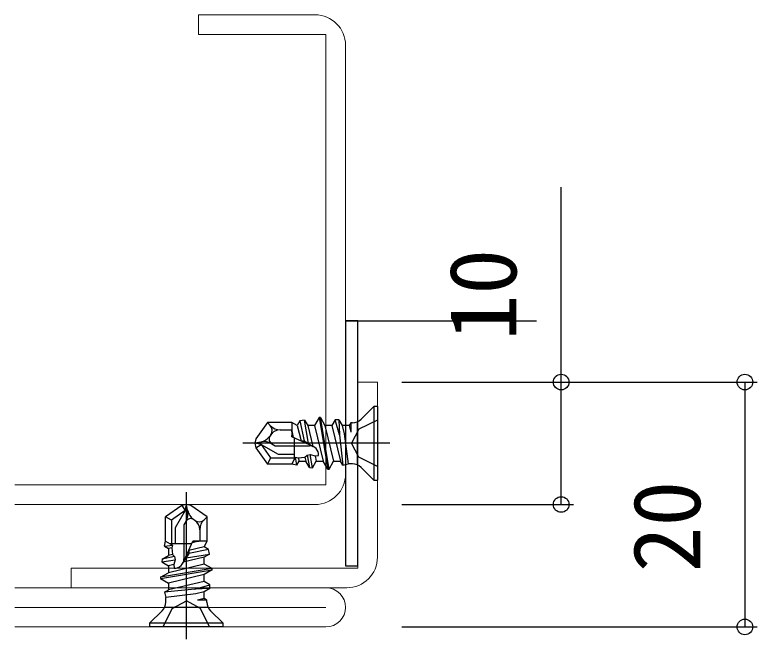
# Model space of a CAD drawing. Units: millimetres, scale not verified. Extents: x -437 to 438, y -281 to 279.
# Drawn here: x -113.3 to -52.7, y 76.5 to 127.5 of the extents above; entities that cross this region are included whole.
import ezdxf
from ezdxf.enums import TextEntityAlignment as Align

# ---------------------------------------------------------------- set-up
doc = ezdxf.new("R2010")
doc.units = ezdxf.units.MM
doc.header["$LTSCALE"] = 2
doc.layers.add('0-2_YKK_11', color=211, linetype='Continuous', lineweight=18)
doc.layers.add('0-3_YKK_11E', color=4, linetype='Continuous', lineweight=18)
for name, color, linetype in [('0-5_YKK_13', 4, 'Continuous'), ('0-7_YKK_D', 6, 'Continuous'), ('0-9_YSS_K', 3, 'Continuous')]:
    doc.layers.add(name, color=color, linetype=linetype)
doc.styles.add('ＭＳ ゴシック', font='')
doc.styles.get('ＭＳ ゴシック').set_extended_font_data('MS Gothic')

msp = doc.modelspace()

# ---------------------------------------------------------------- linework, layer by layer
at = {"layer": '0-2_YKK_11'}
for p, q in [((-113.318, 80.74), (-87.917, 80.74)), ((-113.318, 79.14), (-87.917, 79.14)), ((-87.917, 77.54), (-113.318, 77.54))]:
    msp.add_line(p, q, dxfattribs=at)
for points in [[(-83.718, 83.24), (-83.718, 97.54), (-85.318, 97.54), (-85.318, 82.34)], [(-85.318, 82.34), (-108.718, 82.34), (-108.718, 80.74), (-86.218, 80.74)]]:
    msp.add_lwpolyline(points, dxfattribs=at)
for centre, radius, start, end in [((-86.218, 83.24), 2.5, 270.00001, 359.99999), ((-87.917, 79.14), 1.6, 270, 90)]:
    msp.add_arc(centre, radius, start, end, dxfattribs=at)
at = {"layer": '0-3_YKK_11E'}
for p, q in [((-86.318, 90.04), (-86.318, 125.04)), ((-113.318, 87.54), (-88.818, 87.54))]:
    msp.add_line(p, q, dxfattribs=at)
msp.add_lwpolyline([(-88.818, 127.54), (-98.318, 127.54), (-98.318, 125.94), (-87.918, 125.94), (-87.918, 89.14), (-113.318, 89.14)], dxfattribs=at)
for centre, start, end in [((-88.818, 125.04), 0, 90), ((-88.818, 90.04), 270, 0)]:
    msp.add_arc(centre, 2.5, start, end, dxfattribs=at)
at = {"layer": '0-5_YKK_13'}
for p, q in [((-85.045, 94.513), (-84.018, 95.54)), ((-84.018, 95.54), (-84.018, 89.54)), ((-83.718, 95.54), (-84.018, 95.54)), ((-83.718, 95.54), (-83.718, 89.54)), ((-88.476, 94.64), (-88.851, 93.99)), ((-88.476, 94.64), (-87.771, 90.44)), ((-88.376, 94.64), (-88.476, 94.64)), ((-87.671, 90.44), (-88.376, 94.64)), ((-88.376, 94.64), (-88.001, 93.99)), ((-92.7, 94.24), (-93.638, 92.901)), ((-92.474, 93.997), (-92.7, 94.24)), ((-90.718, 94.24), (-92.7, 94.24)), ((-90.718, 94.24), (-90.718, 93.08)), ((-90.261, 93.99), (-90.718, 94.24)), ((-90.047, 94.362), (-90.261, 93.99)), ((-90.261, 93.99), (-89.955, 92.73)), ((-89.666, 94.431), (-90.047, 94.362)), ((-90.047, 94.362), (-89.709, 92.739)), ((-89.666, 94.431), (-89.411, 93.99)), ((-89.353, 92.521), (-89.666, 94.431)), ((-88.851, 93.99), (-89.411, 93.99)), ((-89.411, 93.99), (-88.998, 92.291)), ((-88.851, 93.99), (-88.146, 91.09)), ((-88.001, 93.99), (-87.296, 91.09)), ((-87.441, 93.99), (-88.001, 93.99)), ((-87.165, 94.469), (-87.441, 93.99)), ((-87.441, 93.99), (-86.736, 91.09)), ((-86.856, 94.449), (-87.165, 94.469)), ((-86.856, 94.449), (-86.591, 93.99)), ((-86.591, 93.99), (-86.427, 93.315)), ((-86.031, 93.99), (-86.591, 93.99)), ((-85.899, 94.22), (-86.031, 93.99)), ((-86.031, 93.99), (-85.899, 93.444)), ((-85.752, 94.22), (-85.899, 94.22)), ((-85.899, 94.22), (-85.899, 93.444)), ((-85.338, 90.86), (-85.338, 94.22)), ((-91.657, 93.64), (-90.718, 93.64)), ((-90.683, 93.334), (-90.718, 93.565)), ((-90.718, 93.565), (-90.585, 93.019)), ((-93.638, 92.901), (-93.718, 92.54)), ((-92.422, 93.241), (-92.485, 93.152)), ((-90.518, 92.988), (-90.518, 91.193)), ((-86.809, 93.222), (-86.549, 90.765)), ((-86.427, 93.315), (-86.119, 90.86)), ((-82.718, 92.54), (-94.718, 92.54)), ((-93.244, 92.645), (-93.718, 92.54)), ((-93.218, 92.451), (-93.718, 92.54)), ((-93.718, 92.54), (-93.638, 92.179)), ((-93.638, 92.179), (-93.218, 92.451)), ((-93.638, 92.179), (-92.7, 90.84)), ((-93.218, 92.451), (-92.44, 91.34)), ((-93.218, 92.451), (-91.812, 91.64)), ((-92.341, 92.506), (-92.054, 92.34)), ((-92.054, 92.34), (-89.268, 92.34)), ((-85.232, 91.395), (-85.841, 92.54)), ((-91.812, 91.64), (-90.518, 91.64)), ((-89.467, 91.577), (-89.259, 90.575)), ((-89.028, 90.533), (-89.206, 91.625)), ((-88.81, 91.517), (-88.706, 91.09)), ((-92.44, 91.34), (-92.7, 90.84)), ((-92.44, 91.34), (-90.518, 91.34)), ((-90.304, 90.765), (-90.398, 91.404)), ((-90.304, 90.765), (-90.116, 91.09)), ((-90.179, 91.351), (-90.116, 91.09)), ((-90.116, 91.09), (-89.556, 91.09)), ((-89.636, 91.417), (-89.556, 91.09)), ((-89.259, 90.575), (-89.556, 91.09)), ((-89.028, 90.533), (-88.706, 91.09)), ((-88.706, 91.09), (-88.146, 91.09)), ((-87.771, 90.44), (-88.146, 91.09)), ((-87.671, 90.44), (-87.296, 91.09)), ((-87.296, 91.09), (-86.736, 91.09)), ((-86.549, 90.765), (-86.736, 91.09)), ((-83.718, 90.64), (-85.232, 91.395)), ((-90.718, 90.84), (-92.7, 90.84)), ((-89.259, 90.575), (-89.028, 90.533)), ((-87.771, 90.44), (-87.671, 90.44)), ((-86.549, 90.765), (-86.119, 90.86)), ((-85.752, 90.86), (-86.119, 90.86)), ((-85.045, 90.567), (-84.018, 89.54)), ((-84.018, 89.54), (-83.718, 89.54)), ((-99.318, 76.54), (-99.318, 88.54)), ((-99.678, 87.46), (-101.018, 86.522)), ((-99.318, 87.54), (-99.678, 87.46)), ((-99.678, 87.46), (-99.406, 87.04)), ((-99.406, 87.04), (-99.318, 87.54)), ((-99.213, 87.067), (-99.318, 87.54)), ((-98.957, 87.46), (-99.318, 87.54)), ((-97.618, 86.522), (-98.957, 87.46)), ((-99.406, 87.04), (-100.518, 86.262)), ((-99.406, 87.04), (-100.218, 85.635)), ((-100.518, 86.262), (-101.018, 86.522)), ((-101.018, 84.54), (-101.018, 86.522)), ((-100.518, 86.262), (-100.518, 84.34)), ((-99.352, 86.164), (-99.518, 85.876)), ((-98.616, 86.245), (-98.705, 86.307)), ((-97.861, 86.297), (-97.618, 86.522)), ((-97.618, 84.54), (-97.618, 86.522)), ((-100.218, 85.635), (-100.218, 84.34)), ((-99.518, 85.876), (-99.518, 83.09)), ((-98.218, 85.479), (-98.218, 84.54)), ((-98.869, 84.34), (-100.665, 84.34)), ((-98.293, 84.54), (-98.838, 84.407)), ((-97.618, 84.54), (-98.777, 84.54)), ((-98.523, 84.506), (-98.293, 84.54)), ((-97.868, 84.084), (-97.618, 84.54)), ((-101.093, 84.126), (-100.454, 84.221)), ((-101.093, 84.126), (-100.768, 83.938)), ((-100.507, 84.002), (-100.768, 83.938)), ((-100.768, 83.938), (-100.768, 83.379)), ((-97.868, 84.084), (-99.127, 83.778)), ((-97.496, 83.869), (-99.119, 83.532)), ((-97.496, 83.869), (-97.868, 84.084)), ((-97.426, 83.488), (-97.496, 83.869)), ((-101.283, 83.081), (-101.325, 82.85)), ((-101.325, 82.85), (-100.232, 83.029)), ((-101.283, 83.081), (-100.768, 83.379)), ((-100.281, 83.29), (-101.283, 83.081)), ((-100.441, 83.458), (-100.768, 83.379)), ((-97.868, 83.233), (-99.566, 82.82)), ((-99.336, 83.175), (-97.426, 83.488)), ((-97.426, 83.488), (-97.868, 83.233)), ((-97.868, 82.674), (-97.868, 83.233)), ((-101.325, 82.85), (-100.768, 82.528)), ((-97.868, 82.674), (-100.768, 81.969)), ((-100.34, 82.632), (-100.768, 82.528)), ((-100.768, 82.528), (-100.768, 81.969)), ((-97.218, 82.299), (-97.868, 82.674)), ((-97.218, 82.299), (-101.418, 81.594)), ((-101.418, 81.494), (-97.218, 82.199)), ((-101.418, 81.594), (-100.768, 81.969)), ((-97.868, 81.823), (-100.768, 81.118)), ((-97.218, 82.199), (-97.868, 81.823)), ((-97.868, 81.264), (-97.868, 81.823)), ((-97.218, 82.199), (-97.218, 82.299)), ((-101.418, 81.594), (-101.418, 81.494)), ((-101.418, 81.494), (-100.768, 81.118)), ((-97.868, 81.264), (-100.768, 80.559)), ((-97.388, 80.987), (-97.868, 81.264)), ((-98.635, 80.632), (-101.093, 80.371)), ((-100.768, 81.118), (-100.768, 80.559)), ((-97.409, 80.678), (-97.868, 80.413)), ((-97.409, 80.678), (-97.388, 80.987)), ((-101.093, 80.371), (-100.768, 80.559)), ((-101.093, 80.371), (-100.998, 79.941)), ((-98.542, 80.249), (-100.998, 79.941)), ((-97.868, 80.413), (-98.542, 80.249)), ((-97.868, 79.854), (-97.868, 80.413)), ((-100.998, 79.574), (-100.998, 79.941)), ((-100.463, 79.054), (-99.318, 79.663)), ((-97.868, 79.854), (-98.414, 79.721)), ((-97.638, 79.721), (-98.414, 79.721)), ((-97.638, 79.721), (-97.868, 79.854)), ((-97.638, 79.574), (-97.638, 79.721)), ((-101.29, 78.867), (-102.318, 77.84)), ((-101.218, 77.54), (-100.463, 79.054)), ((-100.998, 79.16), (-97.638, 79.16)), ((-97.345, 78.867), (-96.318, 77.84)), ((-96.318, 77.84), (-102.318, 77.84)), ((-102.318, 77.84), (-102.318, 77.54)), ((-96.318, 77.54), (-96.318, 77.84)), ((-96.318, 77.54), (-102.318, 77.54))]:
    msp.add_line(p, q, dxfattribs=at)
msp.add_lwpolyline([(-86.318, 82.54), (-85.318, 82.54), (-85.318, 102.54), (-86.318, 102.54)], close=True, dxfattribs=at)
for points in [[(-86.856, 94.449), (-86.809, 93.222), (-87.165, 94.469)], [(-83.718, 94.44), (-85.232, 93.685), (-85.841, 92.54)], [(-88.955, 92.272), (-90.718, 93.08), (-90.683, 93.334), (-90.585, 93.019)], [(-89.955, 92.73), (-89.709, 92.739), (-89.353, 92.521), (-88.998, 92.291)], [(-90.304, 90.765), (-90.718, 90.84), (-90.398, 91.404), (-90.179, 91.351), (-89.636, 91.417), (-89.467, 91.577), (-89.206, 91.625), (-88.81, 91.517), (-88.518, 91.553)], [(-101.093, 84.126), (-101.018, 84.54), (-100.454, 84.221), (-100.507, 84.002), (-100.441, 83.458), (-100.281, 83.29), (-100.232, 83.029), (-100.34, 82.632), (-100.305, 82.341)], [(-99.586, 82.777), (-98.777, 84.54), (-98.523, 84.506), (-98.838, 84.407)], [(-99.127, 83.778), (-99.119, 83.532), (-99.336, 83.175), (-99.566, 82.82)], [(-97.409, 80.678), (-98.635, 80.632), (-97.388, 80.987)], [(-97.418, 77.54), (-98.173, 79.054), (-99.318, 79.663)]]:
    msp.add_lwpolyline(points, dxfattribs=at)
for centre, radius, start, end in [((-91.657, 94.755), 1.115, 222.84567, 270), ((-92.916, 93.587), 0.603, 325, 42.84567), ((-85.752, 95.22), 1, 270, 315), ((-91.657, 92.705), 0.935, 90, 145), ((-93.517, 93.875), 1.26, 282.5, 325), ((-92.117, 92.895), 0.449, 145, 240), ((-92.972, 91.414), 1.26, 60, 102.5), ((-89.268, 91.59), 0.75, 357.14861, 90), ((-85.752, 89.86), 1, 45, 90), ((-100.443, 86.794), 1.26, 330, 12.5), ((-97.982, 87.34), 1.26, 192.5, 235), ((-98.963, 85.939), 0.449, 55, 150), ((-98.271, 86.738), 0.603, 235, 312.84567), ((-99.152, 85.479), 0.935, 0, 55), ((-97.103, 85.479), 1.115, 132.84567, 180), ((-100.268, 83.09), 0.75, 267.14861, 0), ((-101.998, 79.574), 1, 315, 0), ((-96.638, 79.574), 1, 180, 225)]:
    msp.add_arc(centre, radius, start, end, dxfattribs=at)
at = {"layer": '0-7_YKK_D'}
for p, q in [((-81.718, 97.54), (-67.718, 97.54)), ((-81.718, 97.54), (-52.718, 97.54)), ((-53.718, 97.54), (-53.718, 77.54)), ((-81.718, 87.54), (-67.718, 87.54)), ((-81.718, 77.54), (-52.718, 77.54))]:
    msp.add_line(p, q, dxfattribs=at)
msp.add_lwpolyline([(-68.718, 87.54), (-68.718, 97.54), (-68.718, 113.465)], dxfattribs=at)
for centre in [(-68.718, 97.54), (-53.718, 97.54), (-68.718, 87.54), (-53.718, 77.54)]:
    msp.add_circle(centre, 0.637, dxfattribs=at)
at = {"layer": '0-9_YSS_K'}
msp.add_line((-86.318, 102.54), (-70.718, 102.54), dxfattribs=at)

# ---------------------------------------------------------------- texts
at = {"layer": '0-7_YKK_D', "style": 'ＭＳ ゴシック'}
for s, p in [('10', (-70.718, 100.939)), ('20', (-55.718, 82))]:
    msp.add_text(s, height=5.499, rotation=90, dxfattribs=at).set_placement(p, align=Align.BOTTOM_LEFT)

doc.saveas('drawing.dxf')
